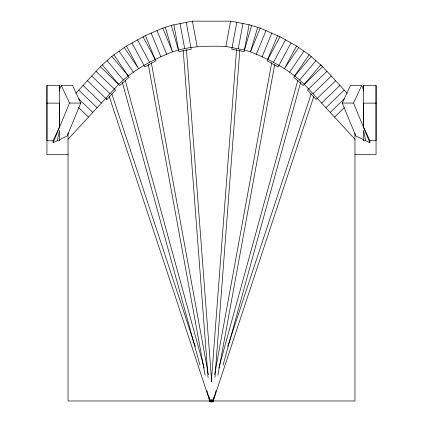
<?xml version="1.0" encoding="UTF-8"?>
<svg xmlns="http://www.w3.org/2000/svg" width="423" height="423" viewBox="0 0 423 423"><rect width="100%" height="100%" fill="white"/><g stroke="black" fill="none" stroke-linecap="round" stroke-linejoin="round"><path stroke-width="0.63" d="M59.532 91.119L59.532 85.472L46.942 85.472L46.942 154.628L68.045 154.628L68.04 400.978L209.85 400.978M59.532 89.692L61.293 85.409L72.55 85.409L80.745 103.059L67.194 135.947L59.532 139.664L59.532 140.748L57.295 140.748L53.124 142.773L53.124 140.748L59.532 126.837L59.532 85.472M68.045 154.628L68.04 133.039M354.96 133.039L354.955 400.978L213.15 400.978M376.058 103.122L363.468 103.122L363.468 126.837L369.876 140.743L369.876 142.773L365.705 140.743L363.468 140.743L363.468 139.664L355.806 135.942L342.255 103.059L350.45 85.409L361.707 85.409L363.468 89.692M363.468 126.837L363.468 85.472L376.058 85.472L376.058 154.622L354.96 154.622M209.861 400.872L209.961 399.555M211.31 381.784L236.579 49.385M213.139 401.078L213.287 399.106M214.937 377.385L239.804 50.247M214.635 374.693L271.677 62.773M213.118 401.268L213.948 396.716M217.871 375.275L274.675 64.656M68.045 139.246L118.662 84.314C133.874 69.541 152.941 59.564 172.526 51.876C189.689 45.806 207.936 45.927 225.898 46.44L230.577 21.15L249.126 24.735L260.193 28.135L279.984 36.753L296.544 46.022L309.134 54.768L322.664 66.67L347.262 93.361M236.758 22.345L231.772 49.248L244.14 51.638L249.126 24.735M238.265 48.83L242.945 23.54M57.295 140.748L59.532 130.48L59.532 140.748M218.834 368.058L297.813 80.307M213.081 401.427L216.047 390.603M223.037 365.139L300.626 82.48M225.898 46.44L244.452 50.025L251.685 25.375M257.713 27.225L250.479 51.876C270.059 59.564 289.126 69.541 304.338 84.314L354.96 139.246M227.748 346.532L311.201 93.795M213.06 401.485L313.702 96.703M260.193 28.135L250.479 51.876L244.452 50.025M256.285 54.356L265.998 30.615M262.086 56.841L271.804 33.1M291.024 42.935L278.128 66.94L267.093 60.759L277.61 35.585M53.124 142.773L69.488 103.059L61.293 85.409M369.876 142.773L353.512 103.059L361.707 85.409M267.891 59.326L279.984 36.753M273.411 62.414L285.504 39.841M296.544 46.022L284.452 68.595L298.786 47.439M289.628 72.259L303.957 51.104M304.338 84.314L322.664 66.67L320.756 64.809L303.254 85.546L293.715 77.155L309.134 54.768M294.799 75.923L311.217 56.412M299.569 80.121L315.986 60.611M75.738 93.361L100.341 66.67L111.783 56.412L126.456 46.022L145.39 35.585L162.807 28.135L171.315 25.375L192.423 21.15L230.577 21.15M87.392 80.719L106.919 99.479L115.553 90.11L96.021 71.35M326.979 71.35L307.447 90.11L316.076 99.479L335.608 80.719M312.972 93.684L331.294 76.034M321.602 103.048L339.923 85.398M325.916 107.733L344.237 90.083M330.231 112.412L344.327 98.839M334.545 117.097L344.412 107.595M46.942 103.122L59.532 103.122L59.532 126.837M69.488 103.059L80.745 103.059M342.255 103.059L353.512 103.059M53.124 140.748L46.942 140.748L46.942 85.472M369.876 140.743L376.058 140.743L376.058 85.472M105.713 98.363L106.919 99.479M100.336 66.67L119.746 85.546L129.285 77.155L111.783 56.412M91.706 76.034L110.028 93.684M83.077 85.404L101.398 103.048M78.763 90.083L97.084 107.733M78.673 98.839L92.769 112.412M78.588 107.595L88.455 117.097M107.014 60.611L123.431 80.121M102.244 64.809L118.662 84.314M124.214 47.439L138.548 68.595L126.456 46.022M119.043 51.104L133.377 72.259M113.866 54.768L128.201 75.923M143.016 36.753L155.907 60.759L144.867 66.94L131.976 42.935M137.496 39.841L149.589 62.414M162.807 28.135L172.526 51.876L165.287 27.225M157.002 30.615L166.72 54.356M151.196 33.1L160.914 56.841M145.39 35.585L155.109 59.326M111.794 93.795L195.252 346.532M109.298 96.703L209.94 401.485M171.315 25.375L178.86 51.638L191.228 49.248L186.242 22.345M125.182 80.307L204.166 368.058M122.374 82.48L199.963 365.139M206.947 390.603L209.919 401.427M365.705 140.743L363.468 130.48L363.468 140.743M192.423 21.15L197.102 46.44M180.055 23.54L184.735 48.83M173.874 24.735L178.554 50.025M151.323 62.773L208.365 374.693M148.325 64.656L205.129 375.275M209.052 396.716L209.882 401.268M186.421 49.385L211.685 381.784M213.039 399.555L213.139 400.872A1.644 0.693 -4.3 0 1 210.68 401.628A1.644 0.693 -4.3 0 1 210.68 400.428A1.644 0.693 -4.3 0 1 213.139 400.872M183.196 50.247L208.058 377.385M209.713 399.106L209.861 401.078M363.468 85.472L363.468 91.114M212.706 401.205A1.644 0.724 -15.3 0 1 210.067 401.617A1.644 0.724 -15.3 0 1 211.426 400.248A1.644 0.724 -15.3 0 1 212.996 400.914M210.004 400.914A1.644 0.724 15.3 0 1 211.574 400.248A1.644 0.724 15.3 0 1 212.933 401.617A1.644 0.724 15.3 0 1 210.294 401.205M212.616 401.237A1.644 0.746 -18.3 0 1 210.051 401.654A1.644 0.746 -18.3 0 1 211.463 400.211A1.644 0.746 -18.3 0 1 212.975 400.867M210.025 400.867A1.644 0.746 18.3 0 1 211.537 400.211A1.644 0.746 18.3 0 1 212.949 401.654A1.644 0.746 18.3 0 1 210.384 401.237M210.58 401.496A1.644 0.693 4.3 0 0 213.134 401.126A1.644 0.693 4.3 0 0 210.786 400.306A1.644 0.693 4.3 0 0 210.58 401.496M210.791 401.728A1.644 0.709 -10.4 0 0 213.118 400.687A1.644 0.709 -10.4 0 0 210.591 400.518A1.644 0.709 -10.4 0 0 210.791 401.728M210.495 401.39A1.644 0.709 10.4 0 0 213.102 401.316A1.644 0.709 10.4 0 0 210.897 400.221A1.644 0.709 10.4 0 0 210.495 401.39"/></g></svg>
